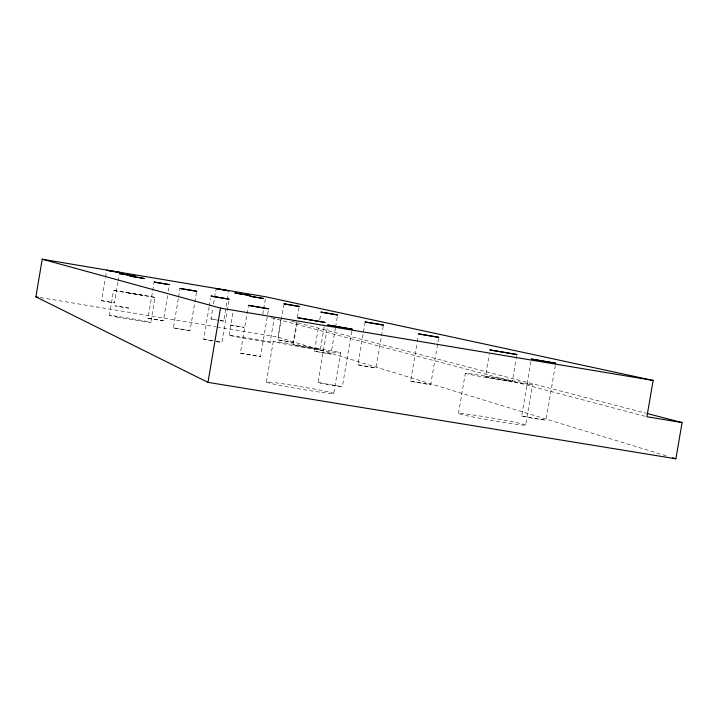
<?xml version="1.0" encoding="UTF-8"?>
<svg xmlns="http://www.w3.org/2000/svg" width="718" height="718" viewBox="0 0 718 718"><rect width="100%" height="100%" fill="white"/><g stroke="black" fill="none" stroke-linecap="round" stroke-linejoin="round"><path stroke-width="0.54" stroke-dasharray="3.59 2.69" d="M209.144 306.9L203.67 339.354L214 341.292M117.923 282.237L114.458 302.861L101.57 300.716L105.402 277.911M105.582 276.825L106.318 272.472M109.387 315.435L113.588 290.458L132.345 293.312L155.034 297.387L150.834 322.31M118.111 281.151L119.206 274.644M167.59 295.601L163.336 320.838L148.016 318.289L153.93 283.152M168.326 291.212L169.071 286.823M196.499 292.361L190.001 330.702L173.388 327.893L178.378 298.329M178.558 297.234L179.85 289.569M209.324 305.823L210.598 298.266M218.155 320.255L210.975 318.945L212.797 308.139M213.533 303.822L214.44 298.419M214.619 297.342L215.903 289.776M219.789 320.524L223.72 321.099L227.184 300.555M227.364 299.496L228.468 293.007M216.315 341.669L221.88 342.423L229.006 300.286M229.114 335.18L233.305 310.4M268.263 310.993L260.535 356.64L241.077 353.435L240.377 353.166L248.275 306.469M262.752 314.296L263.497 309.925M263.685 308.83L265.534 297.889M270.13 342.226A20.966 0.458 9.6 0 0 241.445 336.895A20.966 0.458 9.6 0 0 237.245 336.984A20.966 0.458 9.6 0 0 270.13 342.226L274.33 317.401M266.414 381.94L273.271 341.4M666.241 455.849L277.83 337.056L280.783 319.564M296.624 321.709L293.115 342.432L277.947 339.874L283.825 304.944M297.36 317.347L299.029 307.528M324.213 326.735L320.363 349.486L305.464 347.234L293.429 344.864L297.279 322.14M335.405 327.982L330.98 354.073L330.531 354.046L314.412 351.228L318.648 326.241M319.752 319.725L320.668 314.296M351.748 331.348L342.342 386.733L328.979 384.839L317.993 382.523L327.372 327.228M335.593 326.896L337.433 316.028M333.699 393.608A34.32 1.23 9.6 0 0 285.952 384.265A34.32 1.23 9.6 0 0 280.388 385.467A34.32 1.23 9.6 0 0 333.699 393.608L340.592 352.969A34.329 0.736 9.6 0 0 292.756 344.11A34.329 0.736 9.6 0 0 287.326 344.478A34.329 0.736 9.6 0 0 340.592 352.969M383.17 326.169L376.079 367.93L366.386 366.503L357.887 364.816L364.977 323.073M438.572 338.438L430.692 384.731L410.561 381.258L417.122 342.71M417.311 341.615L418.244 336.105M458.479 413.406L465.318 373.279M516.709 355.607L512.311 381.348L511.746 381.321L485.44 376.726L489.272 354.234M555.337 365.417L545.976 420.183L533.519 418.432L521.672 415.973L531.015 361.271M525.639 425.056A34.105 1.203 9.8 0 0 476.043 415.417A34.105 1.203 9.8 0 0 474.436 417.248A34.105 1.203 9.8 0 0 525.639 425.056L532.514 384.812A34.114 0.718 9.7 0 0 482.828 375.667A34.114 0.718 9.7 0 0 481.356 376.672A34.114 0.718 9.7 0 0 532.514 384.812M223.72 321.099L219.834 320.318M210.975 318.945L216.549 319.752M173.388 327.893L190.037 330.657M148.016 318.289L163.336 320.838M155.034 297.387L113.588 290.458M101.57 300.716L114.458 302.861M521.672 415.973L545.976 420.183M317.993 382.523L342.342 386.733M410.561 381.258L430.692 384.731M357.887 364.816L376.079 367.93M485.44 376.726L512.311 381.348M240.377 353.166L260.535 356.64M314.412 351.228L330.98 354.073M203.67 339.291L213.946 340.826M293.429 344.864L320.363 349.486M277.92 339.82L293.115 342.432M40.316 297.575L215.965 326.771M217.069 326.95L277.83 337.056M216.262 341.229L221.88 342.423M291.813 321.287L646.326 413.281M271.233 317.679L645.823 416.467M230.613 325.048L244.066 327.354L230.613 325.048M128.782 308.13L115.176 305.868L128.782 308.13M142.622 295.313L126.036 292.54L142.622 295.313M116.98 317.033A21.109 0.467 9.5 0 0 150.681 322.409A21.109 0.467 9.5 0 0 122.715 317.194A21.109 0.467 9.5 0 0 116.98 317.033"/><path stroke-width="1.08" d="M35.9 296.839L42.209 259.207L265.714 296.794L653.138 380.441L646.9 416.754L682.1 422.57L675.871 458.793L207.978 382.371L35.9 296.839L38.108 297.207M207.978 382.371L220.516 308.103L42.209 259.207M228.827 290.853L223.28 289.955M110.913 270.973L106.677 270.3L119.565 272.472L112.555 271.251M221.647 289.587L216.091 288.69L228.827 290.844M220.516 308.103L653.138 380.441M243.743 294.398L250.654 295.628L234.822 292.935L241.715 294.165M257.448 297.458L263.578 298.544L249.622 296.175L255.734 297.27M647.412 413.568L682.1 422.57M672.667 457.815L675.871 458.793M196.687 291.266L180.038 288.474L196.687 291.266M169.439 284.624L154.119 282.048L169.439 284.624M144.174 278.467L130.084 276.098L144.174 278.467M135.379 276.233L119.376 273.54L135.379 276.233M555.714 363.227L531.392 359.081L555.714 363.227M516.897 354.53L490.008 349.944L516.897 354.53M352.116 329.176L327.749 325.012L352.116 329.176M438.761 337.334L418.621 333.906L438.761 337.334M324.949 322.409L298.015 317.814L324.949 322.409M383.358 325.066L365.166 321.969L383.358 325.066M337.622 314.942L321.036 312.124L337.622 314.942M249.128 305.473L248.455 305.383L268.631 308.821L249.128 305.473M211.577 296.184L210.966 296.103L229.186 299.209L211.577 296.184M299.209 306.442L284.005 303.849L299.209 306.442"/></g></svg>
